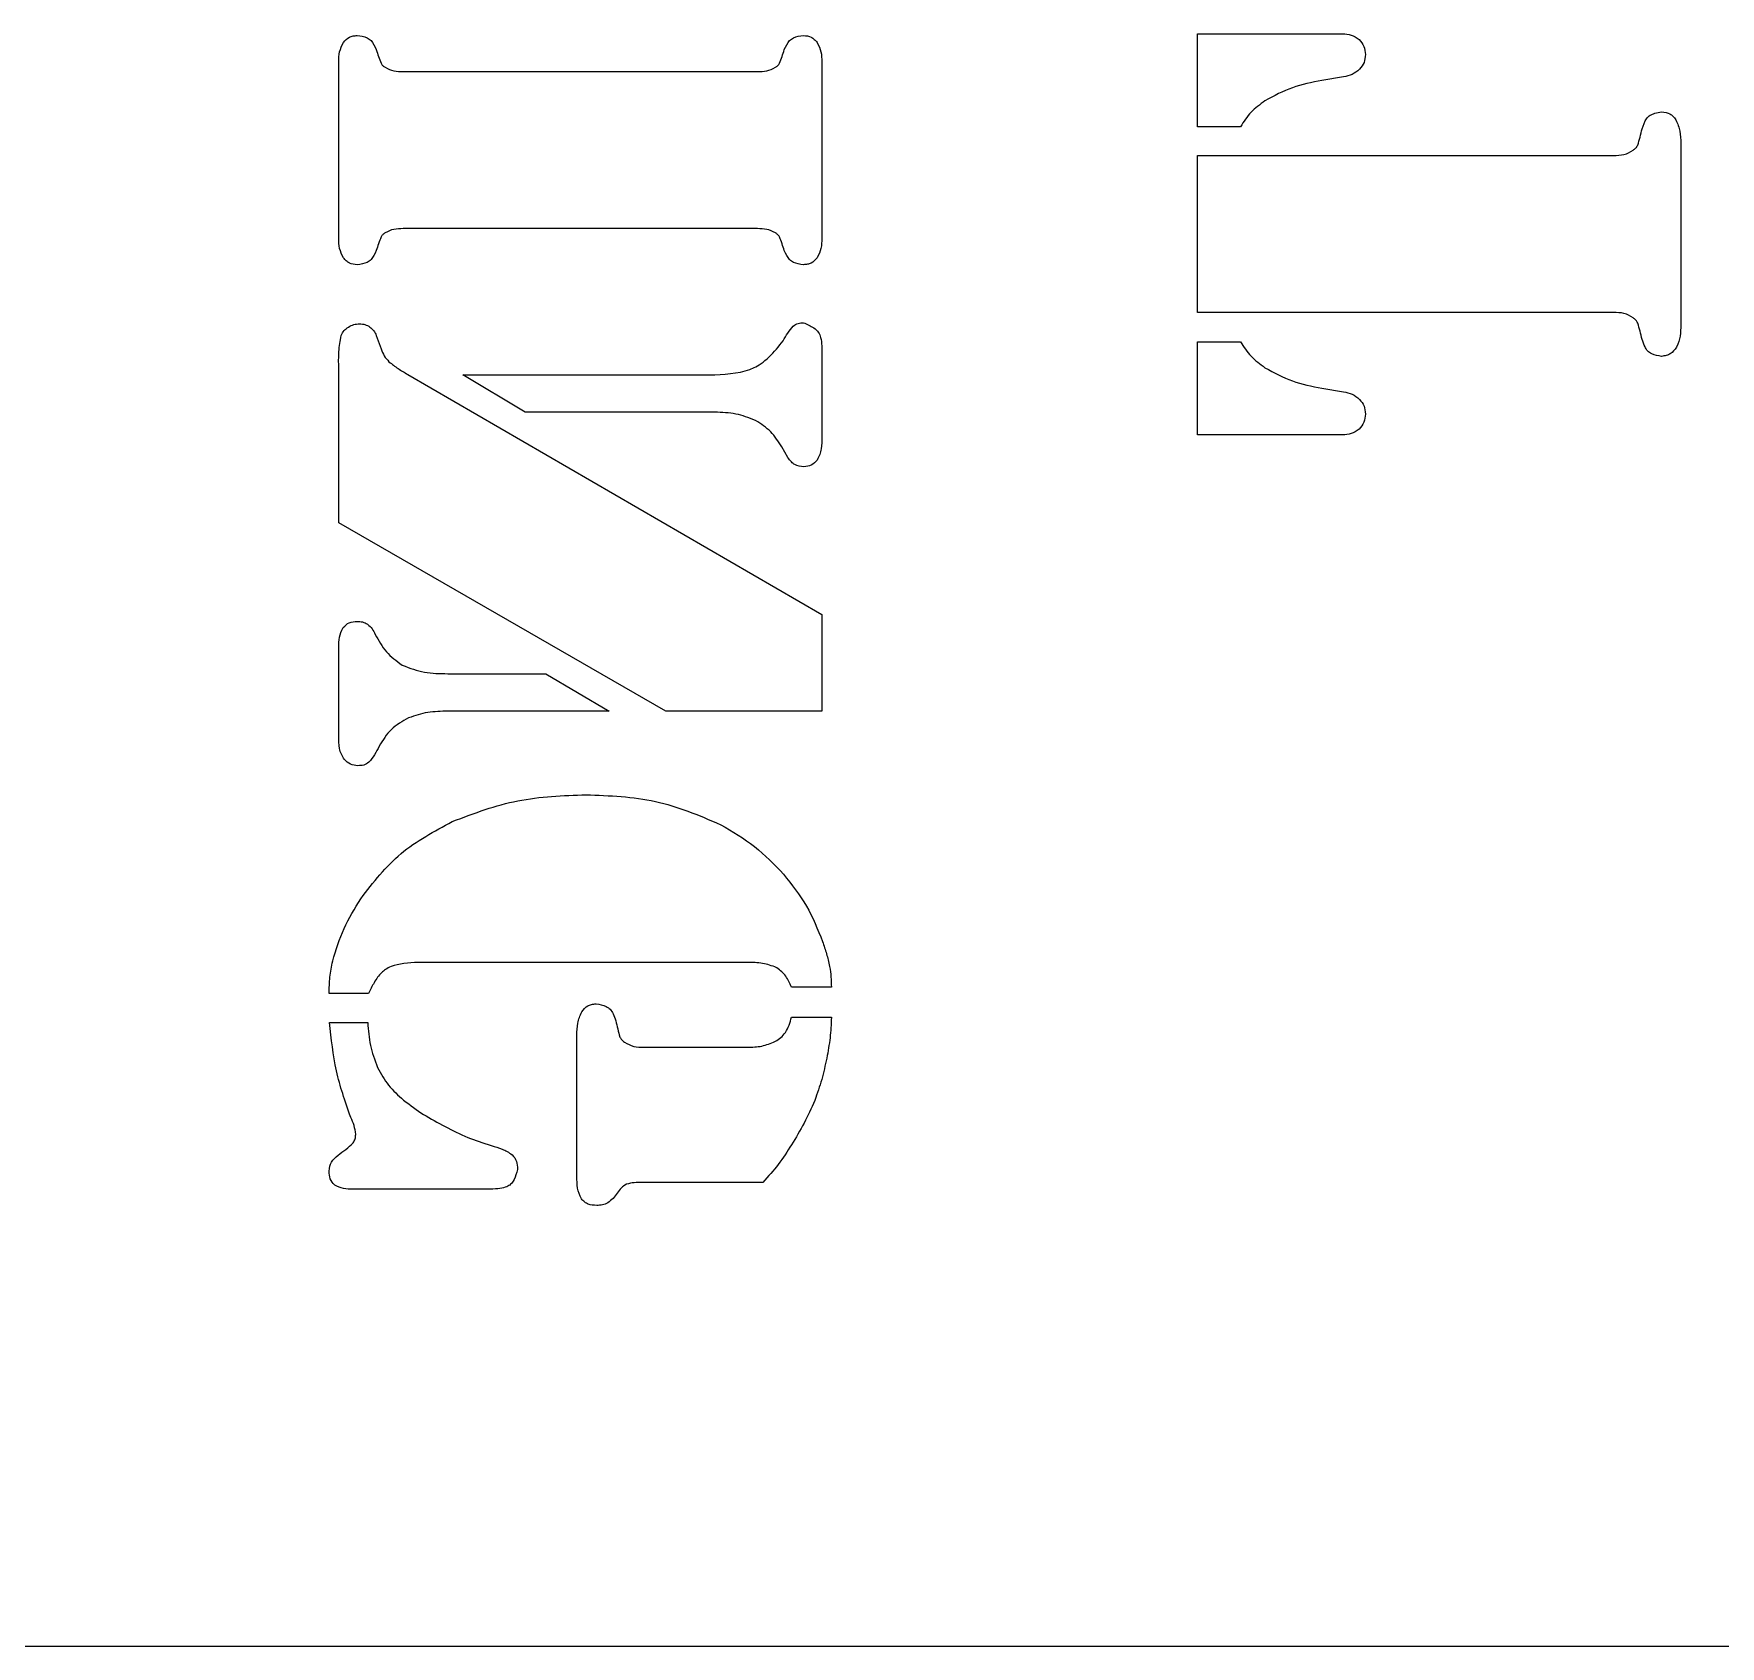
# Model space of a CAD drawing. Header units: millimetres. Extents: x -232 to 122, y -10 to 110.
# Drawn here: x -167.53 to -132.62, y 0 to 33.39 of the extents above; entities that cross this region are included whole.
import ezdxf

# ---------------------------------------------------------------- set-up
doc = ezdxf.new("R2010")
doc.units = ezdxf.units.MM
doc.layers.get('0').update_dxf_attribs({"linetype": 'CONTINUOUS'})

msp = doc.modelspace()

# ---------------------------------------------------------------- linework, layer by layer
for p, q in [((-143.436, 31.466), (-143.436, 33.393)), ((-143.436, 33.393), (-140.44, 33.393)), ((-161.216, 29.158), (-161.216, 32.806)), ((-159.883, 32.609), (-152.549, 32.609)), ((-151.216, 32.806), (-151.216, 29.158)), ((-140.418, 32.499), (-140.865, 32.425)), ((-142.549, 31.466), (-143.436, 31.466)), ((-133.436, 31.121), (-133.436, 27.371)), ((-143.436, 30.872), (-134.828, 30.872)), ((-143.436, 27.62), (-143.436, 30.872)), ((-152.549, 29.356), (-159.883, 29.356)), ((-134.828, 27.62), (-143.436, 27.62)), ((-160.44, 27.143), (-160.337, 26.865)), ((-143.436, 27.012), (-142.549, 27.012)), ((-143.436, 25.085), (-143.436, 27.012)), ((-151.216, 26.741), (-151.216, 25.048)), ((-161.216, 23.261), (-161.216, 26.469)), ((-159.788, 26.338), (-151.216, 21.363)), ((-157.355, 25.554), (-158.645, 26.33)), ((-158.645, 26.33), (-153.429, 26.33)), ((-140.865, 26.052), (-140.418, 25.979)), ((-153.429, 25.554), (-157.355, 25.554)), ((-151.919, 24.616), (-152.044, 24.836)), ((-140.44, 25.085), (-143.436, 25.085)), ((-154.447, 19.363), (-161.216, 23.261)), ((-151.216, 21.363), (-151.216, 19.363)), ((-161.216, 18.85), (-161.216, 20.682)), ((-158.96, 20.14), (-156.93, 20.14)), ((-156.93, 20.14), (-155.619, 19.363)), ((-155.619, 19.363), (-158.96, 19.363)), ((-151.216, 19.363), (-154.447, 19.363)), ((-152.755, 14.162), (-159.575, 14.162)), ((-151.018, 13.649), (-151.846, 13.649)), ((-160.601, 13.517), (-161.414, 13.517)), ((-151.846, 13.026), (-151.018, 13.026)), ((-161.407, 12.916), (-160.615, 12.916)), ((-156.286, 9.73), (-156.286, 12.653)), ((-154.894, 12.404), (-152.755, 12.404)), ((-158.073, 9.466), (-160.923, 9.466)), ((-152.44, 9.605), (-154.938, 9.605)), ((-232.36, 0), (-110.519, 0))]:
    msp.add_line(p, q)
for points, knots in [([(-161.216, 32.806), (-161.214, 32.878), (-161.213, 32.95), (-161.181, 33.087), (-161.154, 33.141), (-161.117, 33.213)], [0, 0, 0, 0, 0.02148724, 0.02148724, 0.04340023, 0.04340023, 0.04340023, 0.04340023]), ([(-161.117, 33.213), (-161.079, 33.257), (-161.042, 33.298), (-160.971, 33.333), (-160.945, 33.341), (-160.891, 33.35), (-160.863, 33.353), (-160.835, 33.356)], [0, 0, 0, 0, 0.01746451, 0.01746451, 0.02641747, 0.02641747, 0.03549797, 0.03549797, 0.03549797, 0.03549797]), ([(-160.835, 33.356), (-160.763, 33.346), (-160.69, 33.336), (-160.598, 33.293), (-160.572, 33.275), (-160.503, 33.199), (-160.471, 33.131), (-160.44, 33.063)], [0, 0, 0, 0, 0.02201792, 0.02201792, 0.0338956, 0.0338956, 0.05635838, 0.05635838, 0.05635838, 0.05635838]), ([(-151.993, 33.063), (-151.961, 33.131), (-151.929, 33.199), (-151.86, 33.275), (-151.835, 33.293), (-151.743, 33.336), (-151.67, 33.346), (-151.597, 33.356)], [0, 0, 0, 0, 0.02249364, 0.02249364, 0.03439169, 0.03439169, 0.05645243, 0.05645243, 0.05645243, 0.05645243]), ([(-151.597, 33.356), (-151.541, 33.35), (-151.484, 33.345), (-151.416, 33.311), (-151.395, 33.296), (-151.352, 33.255), (-151.334, 33.234), (-151.315, 33.213)], [0, 0, 0, 0, 0.01699537, 0.01699537, 0.02462976, 0.02462976, 0.0311578, 0.0311578, 0.0311578, 0.0311578]), ([(-151.315, 33.213), (-151.279, 33.141), (-151.251, 33.087), (-151.22, 32.95), (-151.218, 32.878), (-151.216, 32.806)], [0, 0, 0, 0, 0.02414319, 0.02414319, 0.04781722, 0.04781722, 0.04781722, 0.04781722]), ([(-140.44, 33.393), (-140.376, 33.389), (-140.313, 33.385), (-140.198, 33.345), (-140.15, 33.311), (-140.095, 33.272)], [0, 0, 0, 0, 0.01902027, 0.01902027, 0.03811906, 0.03811906, 0.03811906, 0.03811906]), ([(-140.095, 33.272), (-140.055, 33.226), (-140.017, 33.183), (-139.973, 33.079), (-139.968, 33.019), (-139.963, 32.96)], [0, 0, 0, 0, 0.01837266, 0.01837266, 0.03673401, 0.03673401, 0.03673401, 0.03673401]), ([(-160.44, 33.063), (-160.424, 33.016), (-160.409, 32.968), (-160.373, 32.867), (-160.36, 32.831), (-160.341, 32.781)], [0, 0, 0, 0, 0.01494889, 0.01494889, 0.03207605, 0.03207605, 0.03207605, 0.03207605]), ([(-152.092, 32.781), (-152.072, 32.831), (-152.059, 32.867), (-152.024, 32.968), (-152.008, 33.016), (-151.993, 33.063)], [0, 0, 0, 0, 0.01620771, 0.01620771, 0.03035406, 0.03035406, 0.03035406, 0.03035406]), ([(-139.963, 32.96), (-139.968, 32.903), (-139.973, 32.846), (-140.012, 32.745), (-140.047, 32.702), (-140.084, 32.656)], [0, 0, 0, 0, 0.01713818, 0.01713818, 0.03428873, 0.03428873, 0.03428873, 0.03428873]), ([(-160.341, 32.781), (-160.328, 32.761), (-160.319, 32.748), (-160.29, 32.719), (-160.273, 32.708), (-160.256, 32.697)], [0, 0, 0, 0, 0.00692334, 0.00692334, 0.01361619, 0.01361619, 0.01361619, 0.01361619]), ([(-160.256, 32.697), (-160.19, 32.662), (-160.142, 32.638), (-160.015, 32.61), (-159.949, 32.609), (-159.883, 32.609)], [0, 0, 0, 0, 0.02243558, 0.02243558, 0.04414805, 0.04414805, 0.04414805, 0.04414805]), ([(-152.549, 32.609), (-152.484, 32.609), (-152.418, 32.61), (-152.291, 32.638), (-152.242, 32.662), (-152.176, 32.697)], [0, 0, 0, 0, 0.01975911, 0.01975911, 0.04017626, 0.04017626, 0.04017626, 0.04017626]), ([(-152.176, 32.697), (-152.159, 32.708), (-152.142, 32.719), (-152.113, 32.748), (-152.104, 32.761), (-152.092, 32.781)], [0, 0, 0, 0, 0.00608649, 0.00608649, 0.01238253, 0.01238253, 0.01238253, 0.01238253]), ([(-140.084, 32.656), (-140.138, 32.613), (-140.182, 32.577), (-140.294, 32.526), (-140.356, 32.512), (-140.418, 32.499)], [0, 0, 0, 0, 0.02064236, 0.02064236, 0.04114465, 0.04114465, 0.04114465, 0.04114465]), ([(-140.865, 32.425), (-141.072, 32.384), (-141.279, 32.343), (-141.674, 32.203), (-141.846, 32.109), (-142.044, 32.001)], [0, 0, 0, 0, 0.0634316, 0.0634316, 0.1270564, 0.1270564, 0.1270564, 0.1270564]), ([(-142.044, 32.001), (-142.15, 31.924), (-142.246, 31.855), (-142.414, 31.676), (-142.482, 31.571), (-142.549, 31.466)], [0, 0, 0, 0, 0.03904868, 0.03904868, 0.07805345, 0.07805345, 0.07805345, 0.07805345]), ([(-134.234, 31.422), (-134.209, 31.498), (-134.183, 31.574), (-134.117, 31.668), (-134.092, 31.688), (-134.04, 31.721), (-134.007, 31.734), (-133.927, 31.757), (-133.879, 31.765), (-133.832, 31.773)], [0, 0, 0, 0, 0.02413472, 0.02413472, 0.03871878, 0.03871878, 0.05673066, 0.05673066, 0.07928519, 0.07928519, 0.07928519, 0.07928519]), ([(-133.832, 31.773), (-133.77, 31.767), (-133.709, 31.76), (-133.639, 31.721), (-133.619, 31.705), (-133.575, 31.661), (-133.555, 31.635), (-133.535, 31.609)], [0, 0, 0, 0, 0.01844525, 0.01844525, 0.0262693, 0.0262693, 0.03443392, 0.03443392, 0.03443392, 0.03443392]), ([(-134.326, 31.085), (-134.308, 31.146), (-134.295, 31.189), (-134.263, 31.309), (-134.249, 31.365), (-134.234, 31.422)], [0, 0, 0, 0, 0.01902343, 0.01902343, 0.03570306, 0.03570306, 0.03570306, 0.03570306]), ([(-133.535, 31.609), (-133.497, 31.52), (-133.47, 31.456), (-133.438, 31.291), (-133.437, 31.206), (-133.436, 31.121)], [0, 0, 0, 0, 0.02876546, 0.02876546, 0.05674673, 0.05674673, 0.05674673, 0.05674673]), ([(-134.418, 30.982), (-134.399, 30.996), (-134.38, 31.01), (-134.348, 31.044), (-134.339, 31.061), (-134.326, 31.085)], [0, 0, 0, 0, 0.00706448, 0.00706448, 0.01431893, 0.01431893, 0.01431893, 0.01431893]), ([(-134.828, 30.872), (-134.754, 30.873), (-134.681, 30.875), (-134.541, 30.909), (-134.489, 30.94), (-134.418, 30.982)], [0, 0, 0, 0, 0.02204433, 0.02204433, 0.04480991, 0.04480991, 0.04480991, 0.04480991]), ([(-159.883, 29.356), (-159.949, 29.355), (-160.015, 29.354), (-160.142, 29.327), (-160.19, 29.302), (-160.256, 29.268)], [0, 0, 0, 0, 0.01975914, 0.01975914, 0.04017629, 0.04017629, 0.04017629, 0.04017629]), ([(-152.176, 29.268), (-152.242, 29.302), (-152.291, 29.327), (-152.418, 29.354), (-152.484, 29.355), (-152.549, 29.356)], [0, 0, 0, 0, 0.02243553, 0.02243553, 0.04414799, 0.04414799, 0.04414799, 0.04414799]), ([(-161.117, 28.751), (-161.154, 28.823), (-161.181, 28.878), (-161.213, 29.015), (-161.214, 29.086), (-161.216, 29.158)], [0, 0, 0, 0, 0.02414319, 0.02414319, 0.04781722, 0.04781722, 0.04781722, 0.04781722]), ([(-160.341, 29.184), (-160.36, 29.133), (-160.373, 29.097), (-160.409, 28.996), (-160.424, 28.949), (-160.44, 28.902)], [0, 0, 0, 0, 0.01620774, 0.01620774, 0.03035414, 0.03035414, 0.03035414, 0.03035414]), ([(-160.256, 29.268), (-160.273, 29.257), (-160.29, 29.245), (-160.319, 29.217), (-160.328, 29.203), (-160.341, 29.184)], [0, 0, 0, 0, 0.00608641, 0.00608641, 0.01238243, 0.01238243, 0.01238243, 0.01238243]), ([(-152.092, 29.184), (-152.104, 29.203), (-152.113, 29.217), (-152.142, 29.245), (-152.159, 29.257), (-152.176, 29.268)], [0, 0, 0, 0, 0.00692332, 0.00692332, 0.0136161, 0.0136161, 0.0136161, 0.0136161]), ([(-151.993, 28.902), (-152.008, 28.949), (-152.024, 28.996), (-152.059, 29.097), (-152.072, 29.133), (-152.092, 29.184)], [0, 0, 0, 0, 0.01494889, 0.01494889, 0.03207607, 0.03207607, 0.03207607, 0.03207607]), ([(-151.216, 29.158), (-151.218, 29.086), (-151.22, 29.015), (-151.251, 28.878), (-151.279, 28.823), (-151.315, 28.751)], [0, 0, 0, 0, 0.02148724, 0.02148724, 0.04340023, 0.04340023, 0.04340023, 0.04340023]), ([(-160.835, 28.609), (-160.892, 28.614), (-160.948, 28.62), (-161.016, 28.654), (-161.037, 28.669), (-161.08, 28.709), (-161.099, 28.73), (-161.117, 28.751)], [0, 0, 0, 0, 0.01699533, 0.01699533, 0.02463008, 0.02463008, 0.0311586, 0.0311586, 0.0311586, 0.0311586]), ([(-160.44, 28.902), (-160.471, 28.834), (-160.503, 28.766), (-160.572, 28.69), (-160.598, 28.671), (-160.69, 28.629), (-160.762, 28.619), (-160.835, 28.609)], [0, 0, 0, 0, 0.02249364, 0.02249364, 0.03439169, 0.03439169, 0.05645243, 0.05645243, 0.05645243, 0.05645243]), ([(-151.597, 28.609), (-151.67, 28.619), (-151.743, 28.629), (-151.834, 28.671), (-151.86, 28.69), (-151.929, 28.766), (-151.961, 28.834), (-151.993, 28.902)], [0, 0, 0, 0, 0.02201791, 0.02201791, 0.03389544, 0.03389544, 0.05635824, 0.05635824, 0.05635824, 0.05635824]), ([(-151.315, 28.751), (-151.354, 28.708), (-151.39, 28.667), (-151.461, 28.631), (-151.488, 28.624), (-151.541, 28.614), (-151.569, 28.611), (-151.597, 28.609)], [0, 0, 0, 0, 0.01746451, 0.01746451, 0.02641747, 0.02641747, 0.03549797, 0.03549797, 0.03549797, 0.03549797]), ([(-134.418, 27.51), (-134.489, 27.552), (-134.541, 27.583), (-134.681, 27.617), (-134.754, 27.619), (-134.828, 27.62)], [0, 0, 0, 0, 0.02498939, 0.02498939, 0.04918694, 0.04918694, 0.04918694, 0.04918694]), ([(-161.165, 27.143), (-161.147, 27.18), (-161.129, 27.214), (-161.079, 27.273), (-161.047, 27.296), (-161.015, 27.319)], [0, 0, 0, 0, 0.01223053, 0.01223053, 0.02445587, 0.02445587, 0.02445587, 0.02445587]), ([(-161.015, 27.319), (-160.979, 27.338), (-160.942, 27.358), (-160.866, 27.38), (-160.825, 27.382), (-160.784, 27.385)], [0, 0, 0, 0, 0.01227173, 0.01227173, 0.02454349, 0.02454349, 0.02454349, 0.02454349]), ([(-160.784, 27.385), (-160.746, 27.382), (-160.708, 27.38), (-160.637, 27.358), (-160.605, 27.339), (-160.571, 27.319)], [0, 0, 0, 0, 0.01142436, 0.01142436, 0.02284895, 0.02284895, 0.02284895, 0.02284895]), ([(-160.571, 27.319), (-160.542, 27.295), (-160.513, 27.272), (-160.469, 27.213), (-160.454, 27.178), (-160.44, 27.143)], [0, 0, 0, 0, 0.01132782, 0.01132782, 0.02265564, 0.02265564, 0.02265564, 0.02265564]), ([(-152.015, 27.034), (-151.985, 27.088), (-151.955, 27.142), (-151.884, 27.247), (-151.852, 27.284), (-151.806, 27.338)], [0, 0, 0, 0, 0.01855102, 0.01855102, 0.0384012, 0.0384012, 0.0384012, 0.0384012]), ([(-151.806, 27.338), (-151.772, 27.361), (-151.744, 27.381), (-151.673, 27.403), (-151.635, 27.405), (-151.597, 27.407)], [0, 0, 0, 0, 0.012513, 0.012513, 0.02493034, 0.02493034, 0.02493034, 0.02493034]), ([(-151.597, 27.407), (-151.522, 27.376), (-151.446, 27.345), (-151.337, 27.272), (-151.309, 27.241), (-151.267, 27.177), (-151.251, 27.139), (-151.212, 26.995), (-151.214, 26.868), (-151.216, 26.741)], [0, 0, 0, 0, 0.0244905, 0.0244905, 0.0435684, 0.0435684, 0.0650404, 0.0650404, 0.1228022, 0.1228022, 0.1228022, 0.1228022]), ([(-134.326, 27.4), (-134.339, 27.424), (-134.348, 27.442), (-134.38, 27.479), (-134.399, 27.494), (-134.418, 27.51)], [0, 0, 0, 0, 0.00829712, 0.00829712, 0.01634707, 0.01634707, 0.01634707, 0.01634707]), ([(-134.234, 27.063), (-134.249, 27.119), (-134.263, 27.176), (-134.295, 27.296), (-134.308, 27.339), (-134.326, 27.4)], [0, 0, 0, 0, 0.01746542, 0.01746542, 0.03738505, 0.03738505, 0.03738505, 0.03738505]), ([(-133.436, 27.371), (-133.436, 27.289), (-133.436, 27.208), (-133.463, 27.048), (-133.488, 26.987), (-133.524, 26.902)], [0, 0, 0, 0, 0.02435991, 0.02435991, 0.04983918, 0.04983918, 0.04983918, 0.04983918]), ([(-161.216, 26.469), (-161.218, 26.583), (-161.22, 26.696), (-161.205, 26.934), (-161.188, 27.02), (-161.165, 27.143)], [0, 0, 0, 0, 0.03400399, 0.03400399, 0.07202585, 0.07202585, 0.07202585, 0.07202585]), ([(-153.429, 26.33), (-153.141, 26.348), (-152.853, 26.366), (-152.526, 26.521), (-152.427, 26.585), (-152.203, 26.803), (-152.109, 26.918), (-152.015, 27.034)], [0, 0, 0, 0, 0.0864832, 0.0864832, 0.118941, 0.118941, 0.1461303, 0.1461303, 0.1461303, 0.1461303]), ([(-142.549, 27.012), (-142.481, 26.907), (-142.413, 26.803), (-142.244, 26.625), (-142.147, 26.553), (-142.044, 26.477)], [0, 0, 0, 0, 0.03738527, 0.03738527, 0.07479193, 0.07479193, 0.07479193, 0.07479193]), ([(-133.832, 26.711), (-133.903, 26.724), (-133.975, 26.736), (-134.073, 26.781), (-134.098, 26.801), (-134.142, 26.848), (-134.16, 26.879), (-134.199, 26.957), (-134.217, 27.01), (-134.234, 27.063)], [0, 0, 0, 0, 0.02185566, 0.02185566, 0.0360553, 0.0360553, 0.05328292, 0.05328292, 0.0790906, 0.0790906, 0.0790906, 0.0790906]), ([(-133.524, 26.902), (-133.562, 26.849), (-133.601, 26.796), (-133.672, 26.751), (-133.697, 26.739), (-133.766, 26.721), (-133.799, 26.716), (-133.832, 26.711)], [0, 0, 0, 0, 0.01964736, 0.01964736, 0.02731265, 0.02731265, 0.03357353, 0.03357353, 0.03357353, 0.03357353]), ([(-160.337, 26.865), (-160.319, 26.816), (-160.3, 26.767), (-160.247, 26.678), (-160.213, 26.642), (-160.176, 26.601)], [0, 0, 0, 0, 0.01575299, 0.01575299, 0.03153437, 0.03153437, 0.03153437, 0.03153437]), ([(-160.176, 26.601), (-160.106, 26.545), (-160.057, 26.505), (-159.923, 26.416), (-159.856, 26.377), (-159.788, 26.338)], [0, 0, 0, 0, 0.02694821, 0.02694821, 0.05263571, 0.05263571, 0.05263571, 0.05263571]), ([(-142.044, 26.477), (-141.846, 26.369), (-141.674, 26.275), (-141.279, 26.134), (-141.072, 26.093), (-140.865, 26.052)], [0, 0, 0, 0, 0.0675995, 0.0675995, 0.1349938, 0.1349938, 0.1349938, 0.1349938]), ([(-140.418, 25.979), (-140.356, 25.965), (-140.294, 25.952), (-140.182, 25.9), (-140.138, 25.864), (-140.084, 25.821)], [0, 0, 0, 0, 0.01895766, 0.01895766, 0.03804479, 0.03804479, 0.03804479, 0.03804479]), ([(-152.586, 25.382), (-152.736, 25.442), (-152.854, 25.49), (-153.137, 25.545), (-153.283, 25.55), (-153.429, 25.554)], [0, 0, 0, 0, 0.04846113, 0.04846113, 0.09635502, 0.09635502, 0.09635502, 0.09635502]), ([(-139.963, 25.517), (-139.968, 25.458), (-139.973, 25.399), (-140.017, 25.295), (-140.055, 25.252), (-140.095, 25.206)], [0, 0, 0, 0, 0.01781166, 0.01781166, 0.03563428, 0.03563428, 0.03563428, 0.03563428]), ([(-140.084, 25.821), (-140.047, 25.775), (-140.012, 25.732), (-139.973, 25.631), (-139.968, 25.574), (-139.963, 25.517)], [0, 0, 0, 0, 0.01772082, 0.01772082, 0.03542887, 0.03542887, 0.03542887, 0.03542887]), ([(-152.044, 24.836), (-152.115, 24.946), (-152.185, 25.057), (-152.365, 25.24), (-152.469, 25.306), (-152.586, 25.382)], [0, 0, 0, 0, 0.03940493, 0.03940493, 0.07891775, 0.07891775, 0.07891775, 0.07891775]), ([(-140.095, 25.206), (-140.15, 25.166), (-140.198, 25.132), (-140.313, 25.092), (-140.376, 25.089), (-140.44, 25.085)], [0, 0, 0, 0, 0.02039945, 0.02039945, 0.04071502, 0.04071502, 0.04071502, 0.04071502]), ([(-151.216, 25.048), (-151.215, 24.964), (-151.214, 24.879), (-151.243, 24.711), (-151.271, 24.651), (-151.311, 24.565)], [0, 0, 0, 0, 0.02534974, 0.02534974, 0.05246154, 0.05246154, 0.05246154, 0.05246154]), ([(-151.59, 24.425), (-151.656, 24.433), (-151.723, 24.441), (-151.798, 24.481), (-151.82, 24.498), (-151.873, 24.553), (-151.896, 24.584), (-151.919, 24.616)], [0, 0, 0, 0, 0.02009331, 0.02009331, 0.02776001, 0.02776001, 0.03520224, 0.03520224, 0.03520224, 0.03520224]), ([(-151.311, 24.565), (-151.349, 24.525), (-151.388, 24.485), (-151.48, 24.438), (-151.533, 24.432), (-151.59, 24.425)], [0, 0, 0, 0, 0.0165665, 0.0165665, 0.03314014, 0.03314014, 0.03314014, 0.03314014]), ([(-161.216, 20.682), (-161.215, 20.754), (-161.215, 20.827), (-161.186, 20.968), (-161.16, 21.022), (-161.125, 21.096)], [0, 0, 0, 0, 0.0217701, 0.0217701, 0.04433573, 0.04433573, 0.04433573, 0.04433573]), ([(-161.125, 21.096), (-161.081, 21.14), (-161.046, 21.176), (-160.948, 21.217), (-160.892, 21.221), (-160.835, 21.224)], [0, 0, 0, 0, 0.01851418, 0.01851418, 0.03688261, 0.03688261, 0.03688261, 0.03688261]), ([(-160.835, 21.224), (-160.797, 21.222), (-160.759, 21.221), (-160.686, 21.202), (-160.656, 21.185), (-160.619, 21.165)], [0, 0, 0, 0, 0.01150689, 0.01150689, 0.0231043, 0.0231043, 0.0231043, 0.0231043]), ([(-160.619, 21.165), (-160.581, 21.131), (-160.554, 21.106), (-160.501, 21.033), (-160.482, 20.993), (-160.462, 20.953)], [0, 0, 0, 0, 0.01526979, 0.01526979, 0.03013946, 0.03013946, 0.03013946, 0.03013946]), ([(-160.462, 20.953), (-160.391, 20.827), (-160.32, 20.701), (-160.135, 20.486), (-160.032, 20.412), (-159.901, 20.319)], [0, 0, 0, 0, 0.04339989, 0.04339989, 0.08732326, 0.08732326, 0.08732326, 0.08732326]), ([(-159.901, 20.319), (-159.73, 20.251), (-159.604, 20.201), (-159.285, 20.145), (-159.122, 20.142), (-158.96, 20.14)], [0, 0, 0, 0, 0.0552588, 0.0552588, 0.1090959, 0.1090959, 0.1090959, 0.1090959]), ([(-159.773, 19.224), (-159.899, 19.152), (-160.025, 19.08), (-160.228, 18.885), (-160.303, 18.764), (-160.381, 18.638)], [0, 0, 0, 0, 0.04356481, 0.04356481, 0.08714179, 0.08714179, 0.08714179, 0.08714179]), ([(-158.96, 19.363), (-159.099, 19.361), (-159.238, 19.358), (-159.513, 19.314), (-159.625, 19.275), (-159.773, 19.224)], [0, 0, 0, 0, 0.0418069, 0.0418069, 0.08446294, 0.08446294, 0.08446294, 0.08446294]), ([(-161.099, 18.36), (-161.148, 18.446), (-161.182, 18.505), (-161.218, 18.675), (-161.217, 18.763), (-161.216, 18.85)], [0, 0, 0, 0, 0.0297142, 0.0297142, 0.05764411, 0.05764411, 0.05764411, 0.05764411]), ([(-160.381, 18.638), (-160.41, 18.579), (-160.439, 18.519), (-160.51, 18.403), (-160.543, 18.363), (-160.59, 18.305)], [0, 0, 0, 0, 0.01981361, 0.01981361, 0.04122243, 0.04122243, 0.04122243, 0.04122243]), ([(-160.821, 18.235), (-160.875, 18.241), (-160.927, 18.246), (-161.019, 18.288), (-161.059, 18.324), (-161.099, 18.36)], [0, 0, 0, 0, 0.01651572, 0.01651572, 0.03302239, 0.03302239, 0.03302239, 0.03302239]), ([(-160.59, 18.305), (-160.629, 18.279), (-160.659, 18.26), (-160.737, 18.238), (-160.779, 18.236), (-160.821, 18.235)], [0, 0, 0, 0, 0.01405591, 0.01405591, 0.02784991, 0.02784991, 0.02784991, 0.02784991]), ([(-158.865, 17.078), (-158.389, 17.258), (-157.974, 17.416), (-157.049, 17.598), (-156.572, 17.616), (-156.095, 17.634)], [0, 0, 0, 0, 0.1526529, 0.1526529, 0.3048305, 0.3048305, 0.3048305, 0.3048305]), ([(-156.095, 17.634), (-155.611, 17.615), (-155.126, 17.595), (-154.193, 17.393), (-153.784, 17.217), (-153.304, 17.012)], [0, 0, 0, 0, 0.1454821, 0.1454821, 0.2916081, 0.2916081, 0.2916081, 0.2916081]), ([(-160.762, 15.48), (-160.495, 15.825), (-160.244, 16.148), (-159.61, 16.679), (-159.237, 16.878), (-158.865, 17.078)], [0, 0, 0, 0, 0.130744, 0.130744, 0.2614141, 0.2614141, 0.2614141, 0.2614141]), ([(-153.304, 17.012), (-153.064, 16.87), (-152.825, 16.729), (-152.392, 16.388), (-152.203, 16.19), (-152.007, 15.986)], [0, 0, 0, 0, 0.0834527, 0.0834527, 0.166919, 0.166919, 0.166919, 0.166919]), ([(-152.007, 15.986), (-151.839, 15.774), (-151.671, 15.561), (-151.402, 15.097), (-151.303, 14.848), (-151.202, 14.594)], [0, 0, 0, 0, 0.0812811, 0.0812811, 0.1625647, 0.1625647, 0.1625647, 0.1625647]), ([(-161.341, 14.191), (-161.271, 14.42), (-161.203, 14.646), (-161.01, 15.075), (-160.886, 15.278), (-160.762, 15.48)], [0, 0, 0, 0, 0.0718762, 0.0718762, 0.1437496, 0.1437496, 0.1437496, 0.1437496]), ([(-151.202, 14.594), (-151.173, 14.509), (-151.144, 14.424), (-151.094, 14.25), (-151.078, 14.177), (-151.055, 14.077)], [0, 0, 0, 0, 0.02688014, 0.02688014, 0.05451478, 0.05451478, 0.05451478, 0.05451478]), ([(-161.414, 13.517), (-161.412, 13.631), (-161.41, 13.744), (-161.386, 13.97), (-161.366, 14.069), (-161.341, 14.191)], [0, 0, 0, 0, 0.03405168, 0.03405168, 0.0683891, 0.0683891, 0.0683891, 0.0683891]), ([(-159.575, 14.162), (-159.773, 14.15), (-159.97, 14.139), (-160.221, 14.039), (-160.281, 13.995), (-160.388, 13.891), (-160.438, 13.819), (-160.525, 13.67), (-160.563, 13.594), (-160.601, 13.517)], [0, 0, 0, 0, 0.059338, 0.059338, 0.0921458, 0.0921458, 0.1333261, 0.1333261, 0.1710487, 0.1710487, 0.1710487, 0.1710487]), ([(-152.147, 14.052), (-152.258, 14.093), (-152.34, 14.124), (-152.545, 14.159), (-152.65, 14.16), (-152.755, 14.162)], [0, 0, 0, 0, 0.0355677, 0.0355677, 0.07022692, 0.07022692, 0.07022692, 0.07022692]), ([(-151.846, 13.649), (-151.88, 13.729), (-151.914, 13.808), (-152.013, 13.947), (-152.07, 13.991), (-152.147, 14.052)], [0, 0, 0, 0, 0.02600307, 0.02600307, 0.05275366, 0.05275366, 0.05275366, 0.05275366]), ([(-151.055, 14.077), (-151.043, 14.002), (-151.033, 13.936), (-151.021, 13.793), (-151.02, 13.721), (-151.018, 13.649)], [0, 0, 0, 0, 0.02305463, 0.02305463, 0.04603116, 0.04603116, 0.04603116, 0.04603116]), ([(-156.183, 13.14), (-156.146, 13.188), (-156.108, 13.235), (-156.038, 13.275), (-156.013, 13.284), (-155.954, 13.297), (-155.922, 13.301), (-155.89, 13.305)], [0, 0, 0, 0, 0.01821679, 0.01821679, 0.02643074, 0.02643074, 0.03515489, 0.03515489, 0.03515489, 0.03515489]), ([(-155.89, 13.305), (-155.817, 13.292), (-155.744, 13.279), (-155.645, 13.234), (-155.619, 13.213), (-155.574, 13.164), (-155.554, 13.132), (-155.515, 13.052), (-155.498, 13.003), (-155.48, 12.953)], [0, 0, 0, 0, 0.02231527, 0.02231527, 0.03635666, 0.03635666, 0.05260317, 0.05260317, 0.07344965, 0.07344965, 0.07344965, 0.07344965]), ([(-156.286, 12.653), (-156.284, 12.737), (-156.283, 12.822), (-156.251, 12.987), (-156.222, 13.052), (-156.183, 13.14)], [0, 0, 0, 0, 0.02544475, 0.02544475, 0.05158339, 0.05158339, 0.05158339, 0.05158339]), ([(-155.48, 12.953), (-155.467, 12.896), (-155.454, 12.84), (-155.425, 12.72), (-155.413, 12.677), (-155.396, 12.616)], [0, 0, 0, 0, 0.01737513, 0.01737513, 0.03718503, 0.03718503, 0.03718503, 0.03718503]), ([(-151.971, 12.708), (-151.939, 12.765), (-151.915, 12.806), (-151.874, 12.915), (-151.86, 12.97), (-151.846, 13.026)], [0, 0, 0, 0, 0.01960477, 0.01960477, 0.03868419, 0.03868419, 0.03868419, 0.03868419]), ([(-151.018, 13.026), (-151.024, 12.87), (-151.029, 12.743), (-151.062, 12.46), (-151.088, 12.32), (-151.114, 12.18)], [0, 0, 0, 0, 0.04700032, 0.04700032, 0.09357477, 0.09357477, 0.09357477, 0.09357477]), ([(-160.967, 10.953), (-161.092, 11.308), (-161.19, 11.585), (-161.333, 12.245), (-161.37, 12.581), (-161.407, 12.916)], [0, 0, 0, 0, 0.1129464, 0.1129464, 0.2243452, 0.2243452, 0.2243452, 0.2243452]), ([(-160.615, 12.916), (-160.603, 12.756), (-160.591, 12.597), (-160.525, 12.284), (-160.476, 12.152), (-160.414, 11.986)], [0, 0, 0, 0, 0.04809466, 0.04809466, 0.09668894, 0.09668894, 0.09668894, 0.09668894]), ([(-155.396, 12.616), (-155.383, 12.593), (-155.374, 12.575), (-155.342, 12.541), (-155.323, 12.527), (-155.304, 12.513)], [0, 0, 0, 0, 0.00799452, 0.00799452, 0.01577998, 0.01577998, 0.01577998, 0.01577998]), ([(-152.176, 12.528), (-152.136, 12.552), (-152.097, 12.576), (-152.028, 12.636), (-152.002, 12.669), (-151.971, 12.708)], [0, 0, 0, 0, 0.0138403, 0.0138403, 0.02772262, 0.02772262, 0.02772262, 0.02772262]), ([(-155.304, 12.513), (-155.232, 12.471), (-155.181, 12.44), (-155.041, 12.406), (-154.967, 12.405), (-154.894, 12.404)], [0, 0, 0, 0, 0.02498931, 0.02498931, 0.04918688, 0.04918688, 0.04918688, 0.04918688]), ([(-152.755, 12.404), (-152.654, 12.407), (-152.554, 12.41), (-152.359, 12.45), (-152.278, 12.484), (-152.176, 12.528)], [0, 0, 0, 0, 0.03014865, 0.03014865, 0.06062573, 0.06062573, 0.06062573, 0.06062573]), ([(-160.414, 11.986), (-160.34, 11.85), (-160.274, 11.731), (-160.093, 11.506), (-159.984, 11.409), (-159.876, 11.312)], [0, 0, 0, 0, 0.04642095, 0.04642095, 0.09272639, 0.09272639, 0.09272639, 0.09272639]), ([(-151.114, 12.18), (-151.146, 12.031), (-151.178, 11.883), (-151.26, 11.591), (-151.308, 11.456), (-151.363, 11.305)], [0, 0, 0, 0, 0.0456103, 0.0456103, 0.09132872, 0.09132872, 0.09132872, 0.09132872]), ([(-159.876, 11.312), (-159.723, 11.196), (-159.606, 11.107), (-159.316, 10.924), (-159.165, 10.843), (-159.015, 10.762)], [0, 0, 0, 0, 0.0574766, 0.0574766, 0.1139981, 0.1139981, 0.1139981, 0.1139981]), ([(-151.363, 11.305), (-151.438, 11.133), (-151.502, 10.989), (-151.663, 10.682), (-151.753, 10.533), (-151.843, 10.385)], [0, 0, 0, 0, 0.0561344, 0.0561344, 0.1119952, 0.1119952, 0.1119952, 0.1119952]), ([(-160.865, 10.601), (-160.874, 10.671), (-160.88, 10.721), (-160.917, 10.84), (-160.942, 10.897), (-160.967, 10.953)], [0, 0, 0, 0, 0.02116813, 0.02116813, 0.04144378, 0.04144378, 0.04144378, 0.04144378]), ([(-160.919, 10.422), (-160.9, 10.452), (-160.884, 10.476), (-160.867, 10.536), (-160.866, 10.569), (-160.865, 10.601)], [0, 0, 0, 0, 0.01086217, 0.01086217, 0.02156541, 0.02156541, 0.02156541, 0.02156541]), ([(-159.015, 10.762), (-158.86, 10.684), (-158.706, 10.606), (-158.386, 10.471), (-158.243, 10.426), (-158.059, 10.367)], [0, 0, 0, 0, 0.051912, 0.051912, 0.1045772, 0.1045772, 0.1045772, 0.1045772]), ([(-161.414, 9.839), (-161.404, 9.91), (-161.396, 9.972), (-161.334, 10.082), (-161.282, 10.125), (-161.231, 10.169)], [0, 0, 0, 0, 0.0214508, 0.0214508, 0.04284132, 0.04284132, 0.04284132, 0.04284132]), ([(-161.231, 10.169), (-161.177, 10.209), (-161.123, 10.248), (-161.013, 10.336), (-160.974, 10.371), (-160.919, 10.422)], [0, 0, 0, 0, 0.02008854, 0.02008854, 0.04238057, 0.04238057, 0.04238057, 0.04238057]), ([(-158.059, 10.367), (-157.982, 10.346), (-157.905, 10.325), (-157.756, 10.264), (-157.703, 10.229), (-157.626, 10.18)], [0, 0, 0, 0, 0.02386538, 0.02386538, 0.04909852, 0.04909852, 0.04909852, 0.04909852]), ([(-157.626, 10.18), (-157.587, 10.131), (-157.556, 10.092), (-157.521, 9.99), (-157.519, 9.933), (-157.517, 9.876)], [0, 0, 0, 0, 0.01893404, 0.01893404, 0.03759911, 0.03759911, 0.03759911, 0.03759911]), ([(-151.843, 10.385), (-151.931, 10.247), (-152.02, 10.109), (-152.22, 9.846), (-152.317, 9.74), (-152.44, 9.605)], [0, 0, 0, 0, 0.04930511, 0.04930511, 0.09917485, 0.09917485, 0.09917485, 0.09917485]), ([(-161.3, 9.55), (-161.342, 9.596), (-161.374, 9.63), (-161.41, 9.729), (-161.412, 9.784), (-161.414, 9.839)], [0, 0, 0, 0, 0.01856232, 0.01856232, 0.03677561, 0.03677561, 0.03677561, 0.03677561]), ([(-157.517, 9.876), (-157.537, 9.801), (-157.557, 9.727), (-157.609, 9.621), (-157.632, 9.59), (-157.681, 9.546), (-157.707, 9.529), (-157.779, 9.498), (-157.828, 9.487), (-157.94, 9.472), (-158.007, 9.469), (-158.073, 9.466)], [0, 0, 0, 0, 0.0232463, 0.0232463, 0.0391817, 0.0391817, 0.0538065, 0.0538065, 0.075345, 0.075345, 0.1013994, 0.1013994, 0.1013994, 0.1013994]), ([(-160.923, 9.466), (-160.989, 9.466), (-161.056, 9.467), (-161.185, 9.493), (-161.233, 9.517), (-161.3, 9.55)], [0, 0, 0, 0, 0.01987891, 0.01987891, 0.04054716, 0.04054716, 0.04054716, 0.04054716]), ([(-156.194, 9.264), (-156.231, 9.349), (-156.257, 9.408), (-156.285, 9.568), (-156.286, 9.649), (-156.286, 9.73)], [0, 0, 0, 0, 0.02765802, 0.02765802, 0.05407108, 0.05407108, 0.05407108, 0.05407108]), ([(-155.26, 9.568), (-155.304, 9.541), (-155.335, 9.522), (-155.398, 9.459), (-155.425, 9.422), (-155.451, 9.385)], [0, 0, 0, 0, 0.01538177, 0.01538177, 0.03018149, 0.03018149, 0.03018149, 0.03018149]), ([(-154.938, 9.605), (-154.992, 9.605), (-155.047, 9.606), (-155.158, 9.594), (-155.2, 9.584), (-155.26, 9.568)], [0, 0, 0, 0, 0.01637119, 0.01637119, 0.03381324, 0.03381324, 0.03381324, 0.03381324]), ([(-155.876, 9.129), (-155.938, 9.132), (-156, 9.134), (-156.075, 9.164), (-156.098, 9.177), (-156.151, 9.221), (-156.172, 9.242), (-156.194, 9.264)], [0, 0, 0, 0, 0.01865262, 0.01865262, 0.02614061, 0.02614061, 0.03199988, 0.03199988, 0.03199988, 0.03199988]), ([(-155.645, 9.184), (-155.685, 9.165), (-155.717, 9.149), (-155.795, 9.132), (-155.835, 9.13), (-155.876, 9.129)], [0, 0, 0, 0, 0.01328852, 0.01328852, 0.02646521, 0.02646521, 0.02646521, 0.02646521]), ([(-155.451, 9.385), (-155.478, 9.347), (-155.506, 9.309), (-155.571, 9.24), (-155.602, 9.216), (-155.645, 9.184)], [0, 0, 0, 0, 0.01416204, 0.01416204, 0.02870481, 0.02870481, 0.02870481, 0.02870481])]:
    msp.add_open_spline(points, degree=3, knots=knots)

doc.saveas('drawing.dxf')
